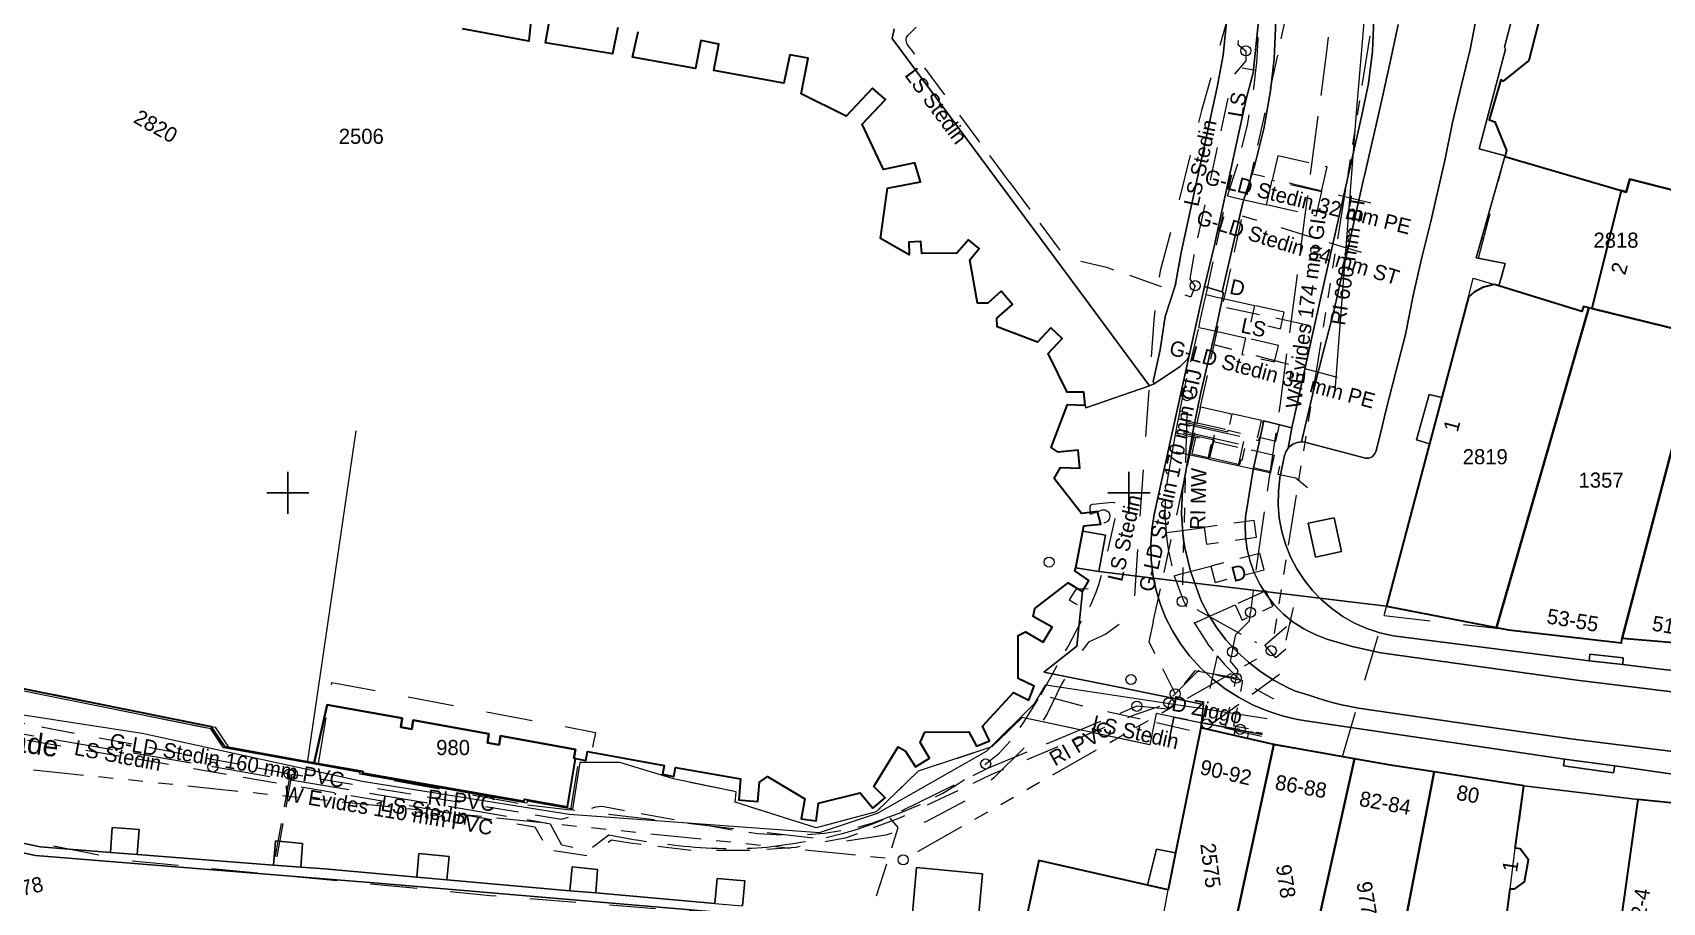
# Model space of a CAD drawing. Header units: metres. Extents: x 104718 to 105139, y 425172 to 425468.
# Drawn here: x 104884.8 to 104981.7, y 425275.6 to 425327.4 of the extents above; entities that cross this region are included whole.
import ezdxf
from ezdxf.enums import TextEntityAlignment as Align

# ---------------------------------------------------------------- set-up
doc = ezdxf.new("R2010")
doc.units = ezdxf.units.M
doc.header["$MEASUREMENT"] = 0
for name, pattern in [('IE-TERREINAFSCHEIDING_KUNSTMATIG-SO', [10, 4, 4, -2]), ('KG-PERCEEL-SO', [19, 5.5, -4, 5.5, -4]), ('KL-GAS_LD-SO', [13, 4, -2, 4, -3]), ('KL-LS-SO', [13, 4, -2, 4, -3]), ('KL-TELECOM-SO', [9, 7, -2]), ('KL-WATER-SO', [9.5, 7, -2.5]), ('RI-GWA-SO', [18.45, 6, -1.8, 1.75, -1.8, 1.75, -1.8, 1.75, -1.8])]:
    doc.linetypes.add(name, pattern=pattern)
for name, color, linetype, lineweight in [('B-OI-KL-DATA_MANTELBUIS-G', 90, 'Continuous', 18), ('B-OI-KL-DATA_TELECOM-G', 90, 'KL-TELECOM-SO', 18), ('B-OI-KL-DATA_TELECOM-T', 90, 'KL-TELECOM-SO', 18), ('B-OI-KL-ET_HULPSTUK-S', 10, 'Continuous', 18), ('B-OI-KL-ET_LS-G', 190, 'KL-LS-SO', 18), ('B-OI-KL-ET_LS-T', 190, 'KL-LS-SO', 18), ('B-OI-KL-GAS_HULPSTUK-S', 30, 'Continuous', 18), ('B-OI-KL-GAS_LD-G', 50, 'KL-GAS_LD-SO', 18), ('B-OI-KL-GAS_LD-T', 50, 'KL-GAS_LD-SO', 18), ('B-OI-KL-WATER_HULPSTUK-S', 170, 'Continuous', 18), ('B-OI-KL-WATER_TRANSPORTLEIDING-G', 170, 'KL-WATER-SO', 18), ('B-OI-KL-WATER_TRANSPORTLEIDING-T', 170, 'KL-WATER-SO', 18), ('B-OI-RI-GWA_RIOOLLEIDING-G', 30, 'RI-GWA-SO', 18), ('B-OI-RI-GWA_RIOOLLEIDING-T', 30, 'RI-GWA-SO', 18), ('B-OI-RI-GWA_RIOOLPUT-S', 30, 'Continuous', 18), ('B-XX-AL-COORDINAATPUNT-G', 7, 'Continuous', 25), ('B-XX-GK-KADEMUUR-G', 150, 'Continuous', 18), ('B-XX-GR-GROENVOORZIENING-G', 80, 'Continuous', 18), ('B-XX-IE-TERREINAFSCHEIDING_KUNSTMATIG_HEKWERK-G', 20, 'IE-TERREINAFSCHEIDING_KUNSTMATIG-SO', 18), ('B-XX-KG-GRENS_PERCEEL-G', 150, 'KG-PERCEEL-SO', 18), ('B-XX-KG-GRENS_PERCEEL-T', 150, 'KG-PERCEEL-SO', 18), ('B-XX-OG-BEBOUWING-G', 7, 'Continuous', 35), ('B-XX-OG-BEBOUWING_HUISNUMMER-T', 7, 'Continuous', 18), ('B-XX-OG-BEBOUWING_STRAATNAAM-T', 7, 'Continuous', 18), ('B-XX-OG-TERREIN_ERF-G', 7, 'Continuous', 18), ('B-XX-OG-WATER_RIVIER-G', 130, 'Continuous', 18), ('B-XX-VH-GESLOTENVERHARDING_BETON-G', 10, 'Continuous', 18), ('B-XX-VH-ONVERHARD_ZAND-G', 210, 'Continuous', 18), ('B-XX-VH-OPENVERHARDING-G', 90, 'Continuous', 18), ('B-XX-VH-OPENVERHARDING_BETONSTRAATSTEEN-G', 90, 'Continuous', 18), ('B-XX-VH-OPENVERHARDING_SIERBESTRATING-G', 90, 'Continuous', 18), ('B-XX-VH-OPENVERHARDING_STRAATBAKSTEEN-G', 90, 'Continuous', 18)]:
    doc.layers.add(name, color=color, linetype=linetype, lineweight=lineweight)

msp = doc.modelspace()

# ---------------------------------------------------------------- linework, layer by layer
at = {"layer": 'B-OI-KL-DATA_MANTELBUIS-G', "ltscale": 0.5, "flags": 128}
for points in [[(104962.25, 425306.06), (104962.83, 425313.58), (104963.52, 425322.6), (104964.98, 425339.75)], [(104904.04, 425303.68), (104901.14, 425283.93)], [(104834.35, 425294.46), (104834.8, 425294.37), (104861.5, 425290.3), (104891.33, 425285.71), (104904.42, 425282.84), (104916.73, 425280.89), (104931.6, 425279.8), (104935.04, 425280.94), (104941.52, 425284.64), (104944.41, 425287.49), (104945.06, 425288.57), (104954.51, 425287.14), (104958.22, 425286.58)], [(104901.14, 425283.93), (104896.18, 425284.82), (104895.42, 425285.95), (104883.51, 425288.35), (104882.26, 425287.42), (104881.69, 425287.53), (104881.67, 425287.41), (104878.03, 425288.01)], [(104952.67, 425286.65), (104951.61, 425286.87), (104951.23, 425285), (104943.65, 425286.64), (104941.85, 425284.88), (104937.47, 425283.44), (104934.98, 425281.02), (104931.4, 425280.07), (104926.59, 425281.6), (104926.64, 425282.22), (104922.92, 425282.98), (104919.73, 425283.96), (104917.36, 425283.95), (104916.91, 425281.18), (104914.22, 425281.65), (104914.2, 425281.54), (104904.39, 425283.24), (104904.27, 425283.26), (104904.29, 425283.37), (104901.14, 425283.93)], [(104952.67, 425286.65), (104952.37, 425285.18)], [(104952.67, 425286.65), (104956.3, 425285.94)], [(104956.3, 425285.94), (104956.23, 425285.57)], [(104956.3, 425285.94), (104957.92, 425285.63)]]:
    msp.add_lwpolyline(points, dxfattribs=at)
at = {"layer": 'B-OI-KL-DATA_TELECOM-G', "ltscale": 0.5, "flags": 128}
for points in [[(104956.34, 425317.55), (104958.18, 425317.13), (104958.52, 425318.59), (104961.44, 425317.92), (104961.78, 425319.38), (104958.85, 425320.05), (104958.52, 425318.59), (104961.44, 425317.92), (104961.11, 425316.46), (104958.18, 425317.13)], [(104955.07, 425311.68), (104957.47, 425311.14), (104957.24, 425310.16), (104959, 425309.76), (104959.22, 425310.74), (104957.47, 425311.14)], [(104954.64, 425309.73), (104956.93, 425309.21), (104956.71, 425308.23), (104958.66, 425307.79), (104958.88, 425308.76), (104956.93, 425309.21)], [(104953.42, 425304.29), (104954.05, 425304.15), (104954.27, 425305.12), (104956.02, 425304.72), (104955.8, 425303.75), (104954.05, 425304.15)], [(104953.42, 425304.29), (104953.37, 425304.09), (104957.71, 425303.11), (104957.75, 425303.3), (104958.73, 425303.08), (104958.95, 425304.05), (104957.97, 425304.28), (104957.75, 425303.3)], [(104953.42, 425304.29), (104953.39, 425304.19), (104955.88, 425303.63), (104955.9, 425303.72), (104957.65, 425303.32), (104957.87, 425304.3), (104956.12, 425304.7), (104955.9, 425303.72)], [(104953.26, 425303.45), (104953.3, 425303.65), (104956.93, 425302.82), (104956.89, 425302.63), (104958.64, 425302.23), (104958.42, 425301.25), (104956.67, 425301.65), (104956.89, 425302.63)], [(104953.26, 425303.45), (104953.28, 425303.55), (104955.06, 425303.15), (104955.04, 425303.05), (104956.79, 425302.65), (104956.57, 425301.67), (104954.81, 425302.07), (104955.04, 425303.05)], [(104953.26, 425303.45), (104953.96, 425303.29), (104953.74, 425302.32), (104954.72, 425302.1), (104954.94, 425303.07), (104953.96, 425303.29)], [(104952.37, 425285.18), (104952.67, 425286.65), (104951.61, 425286.87), (104951.23, 425285), (104943.65, 425286.64), (104941.85, 425284.88), (104937.47, 425283.44), (104934.98, 425281.02), (104931.4, 425280.07), (104926.59, 425281.6), (104926.64, 425282.22), (104922.92, 425282.98), (104919.73, 425283.96), (104917.36, 425283.95), (104916.91, 425281.18), (104914.22, 425281.65), (104914.2, 425281.54), (104904.39, 425283.24), (104904.27, 425283.26), (104904.29, 425283.37), (104901.14, 425283.93), (104896.18, 425284.82), (104895.42, 425285.95), (104883.51, 425288.35), (104882.26, 425287.42), (104881.69, 425287.53), (104881.67, 425287.41), (104878.03, 425288.01), (104872.58, 425288.91), (104872.56, 425288.83), (104872.4, 425288.85), (104866.81, 425289.69), (104862.54, 425290.34), (104861.27, 425290.53), (104856.67, 425291.22), (104854.92, 425291.48), (104853.98, 425291.63), (104853.99, 425291.74), (104850.35, 425292.29), (104840.88, 425293.67), (104834.58, 425294.58), (104824.37, 425296.79), (104810.28, 425299.71), (104809.41, 425297.06), (104808.08, 425293), (104807.62, 425293.13), (104800.55, 425295.08), (104798.04, 425295.78), (104797.83, 425294.82), (104797.6, 425294.87)], [(104952.7, 425297.7), (104954.47, 425297.94), (104954.61, 425296.95), (104957.58, 425297.36), (104957.44, 425298.35), (104954.47, 425297.94)], [(104953.17, 425295.2), (104954.87, 425295.64), (104955.12, 425294.67), (104958.03, 425295.42), (104957.78, 425296.39), (104954.87, 425295.64)], [(104954.35, 425292.46), (104956.31, 425293.34), (104956.72, 425292.43), (104958.55, 425293.25), (104958.14, 425294.17), (104956.31, 425293.34)], [(104959.32, 425290.7), (104958.72, 425290.18), (104958.07, 425290.94), (104959.59, 425292.24)], [(104959.62, 425292.27), (104959.59, 425292.24), (104959.61, 425292.22)], [(104952.37, 425285.18), (104952.67, 425286.65), (104956.3, 425285.94), (104957.92, 425285.63)], [(104952.37, 425285.18), (104952.67, 425286.65), (104956.3, 425285.94), (104957.92, 425285.63)], [(104952.37, 425285.18), (104952.67, 425286.65), (104956.3, 425285.94), (104957.92, 425285.63)], [(104952.37, 425285.18), (104952.67, 425286.65), (104956.3, 425285.94), (104957.92, 425285.63)], [(104952.37, 425285.18), (104952.67, 425286.65), (104956.3, 425285.94), (104957.92, 425285.63)], [(104952.37, 425285.18), (104952.67, 425286.65), (104956.3, 425285.94), (104957.92, 425285.63)], [(104952.37, 425285.18), (104952.67, 425286.65), (104956.3, 425285.94), (104957.92, 425285.63)], [(104952.37, 425285.18), (104952.67, 425286.65), (104956.3, 425285.94), (104957.92, 425285.63)], [(104952.37, 425285.18), (104952.67, 425286.65), (104956.3, 425285.94), (104957.92, 425285.63)], [(104952.37, 425285.18), (104952.67, 425286.65), (104956.3, 425285.94), (104957.92, 425285.63)], [(104952.37, 425285.18), (104952.67, 425286.65), (104956.3, 425285.94), (104957.92, 425285.63)], [(104952.37, 425285.18), (104952.67, 425286.65), (104956.3, 425285.94), (104957.92, 425285.63)], [(104952.37, 425285.18), (104952.67, 425286.65), (104956.3, 425285.94), (104957.92, 425285.63)], [(104952.37, 425285.18), (104952.67, 425286.65), (104956.3, 425285.94), (104957.92, 425285.63)], [(104952.37, 425285.18), (104952.67, 425286.65), (104956.3, 425285.94), (104957.92, 425285.63)], [(104952.37, 425285.18), (104952.67, 425286.65), (104956.3, 425285.94), (104957.92, 425285.63)], [(104952.37, 425285.18), (104952.67, 425286.65), (104956.3, 425285.94), (104957.92, 425285.63)], [(104952.37, 425285.18), (104952.67, 425286.65), (104956.3, 425285.94), (104956.23, 425285.57)], [(104952.37, 425285.18), (104952.67, 425286.65), (104956.3, 425285.94), (104957.92, 425285.63)], [(104952.37, 425285.18), (104952.67, 425286.65), (104956.3, 425285.94), (104957.92, 425285.63)], [(104952.37, 425285.18), (104952.67, 425286.65), (104956.3, 425285.94), (104957.92, 425285.63)], [(104952.37, 425285.18), (104952.67, 425286.65), (104956.3, 425285.94), (104957.92, 425285.63)], [(104952.37, 425285.18), (104952.67, 425286.65), (104956.3, 425285.94), (104957.92, 425285.63)], [(104952.37, 425285.18), (104952.67, 425286.65), (104956.3, 425285.94), (104957.92, 425285.63)], [(104952.37, 425285.18), (104952.67, 425286.65), (104956.3, 425285.94), (104957.92, 425285.63)], [(104952.37, 425285.18), (104952.67, 425286.65), (104956.3, 425285.94), (104957.92, 425285.63)], [(104952.37, 425285.18), (104952.67, 425286.65), (104956.3, 425285.94), (104957.92, 425285.63)], [(104952.37, 425285.18), (104952.67, 425286.65), (104956.3, 425285.94), (104957.92, 425285.63)], [(104957.92, 425285.63), (104956.3, 425285.94), (104952.67, 425286.65), (104952.37, 425285.18)]]:
    msp.add_lwpolyline(points, dxfattribs=at)
at = {"layer": 'B-OI-KL-ET_HULPSTUK-S'}
for centre in [(104956.95, 425326.29), (104953.93, 425312.32), (104954.62, 425286.25), (104956.61, 425285.93), (104900.08, 425283.27), (104900.27, 425283.24), (104941.48, 425283.87)]:
    msp.add_circle(centre, 0.3, dxfattribs=at)
at = {"layer": 'B-OI-KL-ET_LS-G', "ltscale": 0.5, "flags": 128}
for points in [[(104957.54, 425325.11), (104957.59, 425325.57), (104957.62, 425325.89), (104957.67, 425327), (104957.72, 425328.11), (104957.67, 425330.34), (104957.6, 425331.25), (104957.21, 425332.73), (104956.68, 425334.2), (104956, 425335.62), (104955.2, 425336.97), (104954.25, 425338.24), (104954.02, 425338.52), (104952.93, 425339.68), (104951.74, 425340.71), (104950.47, 425341.62), (104949.1, 425342.42), (104948.98, 425342.48)], [(104952.11, 425338.67), (104952.65, 425337.9), (104953.16, 425337.3), (104954.26, 425335.86), (104955.3, 425334.09), (104955.57, 425333.52), (104956.08, 425332.16), (104956.25, 425331.55), (104956.54, 425330.11), (104956.6, 425327.97), (104956.47, 425326.66), (104956.95, 425326.29)], [(104942.92, 425318.45), (104941.55, 425320.3), (104936.82, 425326.69), (104936.77, 425326.81), (104936.75, 425326.94), (104936.78, 425327.08), (104936.85, 425327.21), (104937.48, 425327.83), (104937.55, 425327.98), (104937.57, 425328.13), (104935.68, 425331.57), (104935.6, 425331.65), (104935.5, 425331.69), (104935.39, 425331.68), (104935.29, 425331.63), (104934.46, 425331.11), (104934.39, 425331.09), (104934.32, 425331.1), (104934.26, 425331.14), (104934.21, 425331.2), (104933.59, 425331.95), (104933.5, 425332.01), (104933.4, 425332.03), (104932.73, 425331.78), (104931.35, 425333.5), (104928.22, 425330.34)], [(104956.95, 425326.29), (104956.95, 425325.68)], [(104953.93, 425312.32), (104953.63, 425312.7), (104953.88, 425314.15), (104956.17, 425324.76), (104956.95, 425325.68)], [(104957.54, 425325.11), (104956.72, 425325.26)], [(104955.85, 425317.66), (104956.51, 425319.71), (104957.04, 425321.86), (104957.42, 425324.05), (104957.54, 425325.11)], [(104942.92, 425318.45), (104946.22, 425313.99), (104948.66, 425313.42), (104953.68, 425311.66)], [(104954.58, 425311.79), (104955.8, 425317.51), (104955.85, 425317.66)], [(104955.85, 425317.66), (104956.34, 425317.55)], [(104953.93, 425312.32), (104953.68, 425311.66)], [(104954.47, 425311.29), (104954.58, 425311.79)], [(104954.58, 425311.79), (104955.07, 425311.68)], [(104954.15, 425309.84), (104954.26, 425310.32), (104954.47, 425311.29)], [(104960.69, 425309.96), (104954.47, 425311.29)], [(104953.02, 425304.86), (104953.29, 425306.19), (104954.15, 425309.84)], [(104954.15, 425309.84), (104954.64, 425309.73)], [(104953.02, 425304.86), (104952.93, 425304.4)], [(104953.49, 425304.75), (104953.02, 425304.86)], [(104952.93, 425304.4), (104952.85, 425304.01), (104952.77, 425303.57)], [(104952.93, 425304.4), (104953.42, 425304.29)], [(104952.77, 425303.57), (104952.57, 425302.47)], [(104953.26, 425303.45), (104952.77, 425303.57)], [(104955.07, 425303.44), (104954.75, 425302)], [(104956.8, 425303.05), (104956.49, 425301.62)], [(104952.57, 425302.47), (104952.19, 425300.28), (104952.13, 425298.73), (104952.21, 425297.63)], [(104954.75, 425302), (104952.57, 425302.47)], [(104954.75, 425302), (104956.49, 425301.62)], [(104956.49, 425301.62), (104958.84, 425301.11)], [(104958.94, 425301.58), (104958.84, 425301.11)], [(104958.84, 425301.11), (104959.92, 425300.88), (104961.08, 425299.92)], [(104947.72, 425298.72), (104947.7, 425299.18), (104947.75, 425299.28), (104947.85, 425299.33), (104948.99, 425299.45), (104949.11, 425299.43), (104949.22, 425299.36), (104949.29, 425299.25), (104949.31, 425299.12), (104948.57, 425295.87), (104948.18, 425294.52), (104948.02, 425294.06), (104947.72, 425293.32), (104947.53, 425292.99)], [(104947.72, 425298.72), (104948.42, 425298.99), (104948.59, 425298.98), (104948.74, 425298.89), (104948.84, 425298.76), (104948.87, 425298.59), (104948.83, 425298.43), (104948.73, 425298.3), (104948.58, 425298.22), (104948.41, 425298.21)], [(104952.21, 425297.63), (104952.7, 425297.7)], [(104952.21, 425297.63), (104952.24, 425297.22), (104952.34, 425296.53), (104952.69, 425295.07)], [(104952.69, 425295.07), (104953.17, 425295.2)], [(104947.57, 425294.29), (104946.86, 425294.27), (104946.78, 425294.16), (104946.45, 425293.64), (104947.53, 425292.99)], [(104952.69, 425295.07), (104953.22, 425293.61), (104953.89, 425292.25)], [(104959.35, 425291.23), (104959.93, 425293.91)], [(104944.75, 425287.99), (104945.45, 425289.22), (104945.81, 425289.88), (104946.38, 425290.86), (104947.14, 425292.31), (104947.53, 425292.99)], [(104953.89, 425292.25), (104954.35, 425292.46)], [(104953.89, 425292.25), (104954.73, 425290.94), (104955.25, 425290.31)], [(104955.25, 425290.31), (104954.18, 425285.58)], [(104955.25, 425290.31), (104955.69, 425289.76), (104956.68, 425288.78), (104958.6, 425287.75)], [(104958.94, 425289.19), (104954.21, 425285.72), (104946.95, 425287.38), (104944.75, 425287.99)], [(104941.48, 425283.87), (104942.29, 425284.51), (104943.02, 425285.33), (104943.75, 425286.35), (104944.75, 425287.99)], [(104900.08, 425283.27), (104880.02, 425287.07)], [(104954.62, 425286.25), (104955.76, 425286.07), (104956.61, 425285.93), (104957.34, 425285.81), (104957.61, 425285.77), (104957.94, 425285.71)], [(104957.05, 425285.38), (104957.13, 425285.79), (104957.34, 425285.79), (104957.34, 425285.81)], [(104935.75, 425280.72), (104936.6, 425281.04), (104937.35, 425281.35), (104938.17, 425281.73), (104938.93, 425282.14), (104939.68, 425282.58), (104940.59, 425283.19), (104941.48, 425283.87)], [(104900.08, 425283.27), (104900.12, 425283.21), (104899.26, 425278.5), (104899.17, 425278.02), (104899.22, 425277.96)], [(104900.27, 425283.24), (104900.21, 425283.2), (104899.27, 425278), (104899.22, 425277.96)], [(104935.75, 425280.72), (104935.36, 425280.56), (104934.63, 425280.31), (104933.33, 425279.95), (104931.89, 425279.74), (104930.78, 425279.65), (104929.47, 425279.62), (104927.93, 425279.72), (104926.82, 425279.86), (104918.68, 425281.33), (104918.48, 425281.32), (104918.28, 425281.29), (104918.1, 425281.25), (104917.93, 425281.18), (104917.47, 425280.9), (104916.24, 425280.57), (104900.27, 425283.24)], [(104935, 425276.02), (104936.28, 425280.1), (104935.75, 425280.72)]]:
    msp.add_lwpolyline(points, dxfattribs=at)
at = {"layer": 'B-OI-KL-GAS_HULPSTUK-S'}
msp.add_circle((104952.75, 425288.04), 0.3, dxfattribs=at)
at = {"layer": 'B-OI-KL-GAS_LD-G', "ltscale": 0.5, "flags": 128}
for points in [[(104951.44, 425292.33), (104955.06, 425308.81), (104955.4, 425310.35), (104955.71, 425311.77), (104956.02, 425313.17), (104956.3, 425314.44), (104956.74, 425316.46), (104957.29, 425318.98), (104957.5, 425319.94), (104960.11, 425331.79), (104960.28, 425332.59), (104962.36, 425342.04), (104962.51, 425342.72)], [(104964.37, 425317.22), (104957.29, 425318.98)], [(104963.82, 425314.29), (104956.74, 425316.46)], [(104962.4, 425306.86), (104955.06, 425308.81)], [(104811.48, 425296.89), (104812.84, 425296.63), (104814.41, 425297.33), (104832.89, 425293.88), (104833.56, 425294.16), (104834.74, 425293.94), (104835.25, 425293.44), (104837.11, 425293.09), (104838.32, 425292.87), (104840.73, 425292.42), (104849.15, 425290.9), (104849.75, 425290.79), (104853.41, 425290.14), (104854.76, 425289.9), (104856.12, 425289.65), (104857.32, 425289.44), (104857.93, 425289.33), (104862.04, 425288.72), (104863.07, 425288.57), (104865.27, 425288.24), (104869.24, 425287.65), (104870.34, 425287.49), (104872.78, 425287.13), (104872.81, 425287.12), (104872.9, 425287.11), (104874.87, 425286.82), (104877.59, 425286.42), (104878.31, 425286.31), (104879.92, 425286.07), (104912.57, 425280.49), (104914.67, 425280.13), (104915.45, 425278.77), (104917.81, 425278.43), (104919.24, 425279.35), (104920.34, 425279.17), (104924.07, 425278.74), (104927.8, 425278.74), (104930.21, 425278.93), (104933.22, 425279.5), (104936.37, 425280.67), (104939.12, 425281.95), (104941.8, 425283.25), (104950.36, 425286.81), (104952.09, 425287.39), (104952.75, 425288.04)], [(104951.44, 425292.33), (104951.18, 425291.13), (104952.75, 425288.04)], [(104952.75, 425288.04), (104954.13, 425289.42), (104955.44, 425289.12)], [(104955.44, 425289.12), (104956.75, 425288.83), (104956.22, 425286.13), (104957.26, 425285.95), (104957.78, 425285.87), (104957.98, 425285.83)]]:
    msp.add_lwpolyline(points, dxfattribs=at)
at = {"layer": 'B-OI-KL-WATER_HULPSTUK-S'}
for centre in [(104945.25, 425295.88), (104957.22, 425292.89), (104956.15, 425290.54), (104950.12, 425288.89), (104956.38, 425288.97), (104950.47, 425287.3), (104952.36, 425287.51), (104895.54, 425283.69)]:
    msp.add_circle(centre, 0.3, dxfattribs=at)
at = {"layer": 'B-OI-KL-WATER_TRANSPORTLEIDING-G', "ltscale": 0.5, "flags": 128}
for points in [[(104964.49, 425341.1), (104963.8, 425338.07), (104963.42, 425336.62), (104963.36, 425336.28), (104962.06, 425328.75), (104961.74, 425326.25), (104960.5, 425316.82), (104958.98, 425305.32), (104957.45, 425294.77), (104957.22, 425292.89)], [(104956.15, 425290.54), (104956.2, 425290.81), (104956.35, 425291.58), (104957.16, 425292.39), (104957.22, 425292.89)], [(104956.38, 425288.97), (104955.15, 425289.19), (104955.01, 425289.22), (104953.92, 425289.41), (104952.61, 425287.8), (104952.37, 425287.51), (104952.37, 425287.5), (104952.28, 425287.13), (104950.47, 425287.3), (104941.59, 425283.59), (104936.02, 425280.84), (104935.93, 425280.8), (104935.74, 425280.7), (104935.49, 425280.58), (104935.19, 425280.46), (104934.89, 425280.34), (104934.58, 425280.23), (104934.27, 425280.13), (104933.96, 425280.02), (104933.65, 425279.92), (104933.34, 425279.83), (104933.03, 425279.74), (104932.71, 425279.66), (104932.39, 425279.58), (104932.08, 425279.5), (104931.76, 425279.43), (104931.44, 425279.36), (104931.11, 425279.31), (104930.79, 425279.25), (104930.47, 425279.2), (104930.18, 425279.14), (104929.9, 425279.1), (104929.61, 425279.05), (104929.33, 425279.01), (104929.04, 425278.98), (104928.75, 425278.94), (104928.47, 425278.91), (104928.18, 425278.89), (104927.89, 425278.87), (104927.6, 425278.85), (104927.31, 425278.84), (104927.02, 425278.83), (104926.73, 425278.82), (104926.45, 425278.82), (104926.16, 425278.82), (104925.87, 425278.83), (104925.53, 425278.84), (104925.2, 425278.85), (104924.87, 425278.87), (104924.53, 425278.89), (104924.2, 425278.91), (104923.86, 425278.94), (104923.53, 425278.97), (104923.2, 425279), (104922.86, 425279.04), (104922.53, 425279.08), (104922.2, 425279.12), (104921.87, 425279.16), (104921.54, 425279.21), (104921.2, 425279.26), (104920.87, 425279.31), (104920.54, 425279.36), (104919.07, 425279.64), (104917.88, 425278.73), (104916.28, 425279.03), (104915.62, 425280.28), (104914.09, 425280.57), (104898.13, 425283.24), (104895.54, 425283.69), (104881.28, 425286.15), (104876.88, 425286.81), (104870.26, 425287.8), (104869.03, 425287.98), (104862.95, 425288.89), (104856.93, 425289.79), (104854.14, 425290.21), (104852.23, 425290.63), (104850.8, 425290.95), (104850.6, 425290.99), (104849.36, 425291.27)], [(104956.38, 425288.97), (104956.49, 425289.43), (104956.03, 425289.98), (104956.15, 425290.54)], [(104957.87, 425285.5), (104957.69, 425285.54), (104956.6, 425285.79), (104956.41, 425285.83), (104956.31, 425285.86), (104955.71, 425286), (104956.38, 425288.97)]]:
    msp.add_lwpolyline(points, dxfattribs=at)
at = {"layer": 'B-OI-RI-GWA_RIOOLLEIDING-G', "ltscale": 0.5, "flags": 128}
for points in [[(104965.78, 425336.29), (104958.62, 425291.6)], [(104953.43, 425304.78), (104953.18, 425294.53)], [(104954.04, 425293.05), (104957.58, 425291.09)], [(104937.45, 425278.66), (104957.59, 425290.12)], [(104884.87, 425283.52), (104935.59, 425278.27)]]:
    msp.add_lwpolyline(points, dxfattribs=at)
at = {"layer": 'B-OI-RI-GWA_RIOOLPUT-S'}
for centre in [(104953.45, 425305.78), (104953.16, 425293.53), (104958.46, 425290.61), (104936.58, 425278.17)]:
    msp.add_circle(centre, 0.3, dxfattribs=at)
at = {"layer": 'B-XX-AL-COORDINAATPUNT-G', "ltscale": 0.5, "flags": 128}
for points in [[(104900, 425298.75), (104900, 425301.25)], [(104950, 425298.75), (104950, 425301.25)], [(104898.75, 425300), (104901.25, 425300)], [(104948.75, 425300), (104951.25, 425300)]]:
    msp.add_lwpolyline(points, dxfattribs=at)
at = {"layer": 'B-XX-GK-KADEMUUR-G', "ltscale": 0.5}
for points in [[(104851.899, 425285.534), (104884.996, 425278.429), (104905.346, 425276.788), (104934.144, 425274.314)], [(104925.379, 425275.568), (104918.306, 425276.195), (104916.767, 425276.331), (104909.445, 425276.98), (104907.656, 425277.139), (104902.169, 425277.625), (104900.768, 425277.733), (104899.152, 425277.858), (104891.041, 425278.486), (104889.444, 425278.61), (104885.269, 425278.933), (104882.093, 425279.618)]]:
    msp.add_lwpolyline(points, dxfattribs=at)
at = {"layer": 'B-XX-GR-GROENVOORZIENING-G', "ltscale": 0.5}
msp.add_lwpolyline([(104936.039, 425327.595), (104935.914, 425327.03), (104947.349, 425311.602), (104951.226, 425306.367), (104951.503, 425306.478), (104951.446, 425306.62), (104951.846, 425308.511), (104952.153, 425310.481), (104952.751, 425312.309), (104953.096, 425314.302), (104955.235, 425324.128), (104955.604, 425326.032), (104955.8, 425328.002)], dxfattribs=at)
at = {"layer": 'B-XX-IE-TERREINAFSCHEIDING_KUNSTMATIG_HEKWERK-G', "ltscale": 0.5, "flags": 128}
for points in [[(104917.251, 425354.136), (104926.25, 425350.081), (104928.038, 425349.321), (104931.646, 425347.714), (104933.02, 425346.793), (104935.347, 425346.077), (104938.9, 425344.462), (104944.285, 425342.111), (104947.825, 425340.525), (104949.536, 425339.576), (104949.95, 425339.288), (104951.076, 425338.374), (104951.443, 425338.027), (104952.422, 425336.956), (104953.593, 425335.415), (104954.587, 425333.717), (104954.828, 425333.205), (104955.316, 425331.905), (104955.47, 425331.365), (104955.742, 425330.003), (104955.776, 425329.582), (104955.8, 425328.002), (104955.604, 425326.032), (104955.235, 425324.128), (104953.096, 425314.302), (104952.751, 425312.309), (104952.153, 425310.481), (104951.846, 425308.511), (104951.446, 425306.62)], [(104972.348, 425320.01), (104970.647, 425313.983), (104972.37, 425313.638), (104971.988, 425312.306)]]:
    msp.add_lwpolyline(points, dxfattribs=at)
at = {"layer": 'B-XX-KG-GRENS_PERCEEL-G', "ltscale": 0.5, "flags": 128}
for points in [[(104852.163, 425332.006), (104852.36, 425333.089), (104846.957, 425334.24), (104848.052, 425339.321), (104853.31, 425338.262), (104854.075, 425342.396), (104894.37, 425364.047), (104895.449, 425369.921), (104914.527, 425357.252), (104956.374, 425338.678), (104958.097, 425335.972), (104956.128, 425329.207), (104954.311, 425322.734), (104952.84, 425316.888), (104951.846, 425313.21), (104951.473, 425310.275), (104950.285, 425293.415), (104950.047, 425292.861), (104949.493, 425292.227), (104948.621, 425291.594), (104947.592, 425291.119), (104946.879, 425290.169), (104946.008, 425288.665), (104945.136, 425286.845), (104943.869, 425284.945), (104941.968, 425283.045), (104940.305, 425281.699), (104937.929, 425280.433), (104935.552, 425279.641), (104933.018, 425279.245), (104916.796, 425281.135)], [(104977.563, 425338.955), (104976.183, 425333.757), (104975.856, 425333.85), (104973.777, 425325.713), (104972.245, 425324.478), (104972.097, 425324.569), (104971.417, 425322.194), (104971.744, 425322.071), (104972.441, 425320.367), (104972.348, 425320.01)], [(104970.777, 425313.957), (104972.348, 425320.01)], [(104972.348, 425320.01), (104979.552, 425317.888)], [(104979.552, 425317.888), (104979.778, 425318.652), (104983.579, 425317.69)], [(104971.988, 425312.306), (104972.37, 425313.638), (104970.777, 425313.957)], [(104970.176, 425311.636), (104970.47, 425312.772)], [(104970.47, 425312.772), (104971.988, 425312.306)], [(104965.164, 425292.706), (104970.176, 425311.636)], [(104971.988, 425312.306), (104976.926, 425310.791), (104977.019, 425311.088), (104977.339, 425311.009)], [(104977.339, 425311.009), (104971.838, 425291.939)], [(104984.053, 425309.361), (104977.339, 425311.009)], [(104979.314, 425291.352), (104984.053, 425309.361)], [(104806.641, 425283.499), (104808.24, 425290.634), (104809.368, 425290.354), (104809.648, 425291.453), (104809.41, 425291.515), (104809.925, 425293.849), (104812.351, 425294.759), (104831.847, 425289.935), (104856.638, 425284.312), (104879.848, 425280.27), (104890.222, 425278.162), (104912.024, 425276.053), (104934.144, 425274.314), (104935.358, 425274.213), (104935.189, 425272.732), (104943.29, 425271.896)], [(104962.686, 425284.305), (104965.164, 425292.706)], [(104965.164, 425292.706), (104971.838, 425291.939)], [(104971.838, 425291.939), (104979.282, 425291.084), (104979.314, 425291.352)], [(104979.314, 425291.352), (104984.048, 425290.954)], [(104881.668, 425287.86), (104882.472, 425287.657), (104883.672, 425288.508), (104895.676, 425286.06), (104896.468, 425284.861), (104901.814, 425283.892)], [(104901.814, 425283.892), (104902.617, 425288.719), (104918.294, 425285.748), (104918.022, 425284.457), (104917.927, 425283.952), (104917.274, 425284.108), (104916.796, 425281.135)], [(104952.33, 425276.388), (104954.276, 425286.015), (104958.605, 425285.025)], [(104955.308, 425269.586), (104958.605, 425285.025)], [(104958.605, 425285.025), (104958.643, 425285.017), (104962.686, 425284.305)], [(104901.814, 425283.892), (104904.492, 425283.407), (104904.49, 425283.229), (104914.268, 425281.429)], [(104960.055, 425269.101), (104963.396, 425284.18)], [(104962.686, 425284.305), (104963.396, 425284.18)], [(104963.396, 425284.18), (104965.657, 425283.782), (104968.139, 425283.397)], [(104965.142, 425267.79), (104965.573, 425270.026), (104968.139, 425283.397)], [(104968.139, 425283.397), (104973.476, 425282.569), (104972.961, 425278.853)], [(104978.069, 425266.114), (104980.256, 425281.754), (104986.087, 425281.157)], [(104914.268, 425281.429), (104916.796, 425281.135)], [(104972.668, 425276.444), (104972.961, 425278.853)], [(104943.29, 425271.896), (104944.636, 425278.135), (104952.33, 425276.388)], [(104952.005, 425274.665), (104952.33, 425276.388)], [(104971.224, 425265.282), (104972.668, 425276.444)]]:
    msp.add_lwpolyline(points, dxfattribs=at)
at = {"layer": 'B-XX-OG-BEBOUWING-G', "ltscale": 0.5}
for points in [[(104982.487, 425338.664), (104977.827, 425340.052), (104977.563, 425338.955), (104977.071, 425337.102), (104977.035, 425336.965), (104976.183, 425333.757), (104975.856, 425333.85), (104973.777, 425325.713), (104972.245, 425324.478), (104972.097, 425324.569), (104971.417, 425322.194), (104971.744, 425322.071), (104972.441, 425320.367), (104972.357, 425320.045), (104972.348, 425320.01), (104979.264, 425317.973), (104979.552, 425317.888), (104979.778, 425318.652), (104983.579, 425317.69)], [(104914.49, 425328.474), (104914.325, 425326.868), (104910.372, 425327.594)], [(104919.604, 425327.677), (104919.289, 425326.102), (104915.306, 425326.769), (104915.59, 425328.314)], [(104883.549, 425288.496), (104895.439, 425286.102), (104896.242, 425284.909), (104896.463, 425284.869), (104901.555, 425283.941), (104902.329, 425287.388), (104906.801, 425286.586), (104906.706, 425286.055), (104907.361, 425285.938), (104907.456, 425286.468), (104911.952, 425285.661), (104911.857, 425285.131), (104912.55, 425285.006), (104912.646, 425285.537), (104917.098, 425284.738), (104917.002, 425284.207), (104917.097, 425284.19), (104917.717, 425284.078), (104917.813, 425284.609), (104922.369, 425283.784), (104922.348, 425283.666), (104922.273, 425283.253), (104922.942, 425283.132), (104923.038, 425283.663), (104926.907, 425282.991), (104926.799, 425281.735), (104926.959, 425281.722), (104927.937, 425281.638), (104928.036, 425282.79), (104928.519, 425283.127), (104930.738, 425281.794), (104930.517, 425280.605), (104931.409, 425280.477), (104931.54, 425281.547), (104934.017, 425282.147), (104934.782, 425281.245), (104935.503, 425281.863), (104934.825, 425282.525), (104936.279, 425284.892), (104936.694, 425284.65), (104937.309, 425283.691), (104938.148, 425284.218), (104937.592, 425285.147), (104937.867, 425285.769), (104940.487, 425285.772), (104940.925, 425284.933), (104941.702, 425285.253), (104941.295, 425286.121), (104943.132, 425288.126), (104944.05, 425287.67), (104944.357, 425288.501), (104943.408, 425288.957), (104943.405, 425291.518), (104943.854, 425291.722), (104944.89, 425291.115), (104945.435, 425292.003), (104944.31, 425292.64), (104944.405, 425293.115), (104946.386, 425294.643), (104947.244, 425294.128), (104947.608, 425294.779), (104946.78, 425295.354), (104946.846, 425295.528), (104947.259, 425297.722), (104947.314, 425298.028), (104948.328, 425298.137), (104948.127, 425298.883), (104947.173, 425298.774), (104945.557, 425300.845), (104945.921, 425301.497), (104947.082, 425301.455), (104946.974, 425302.528), (104945.782, 425302.421), (104945.368, 425302.693), (104946.347, 425305.244), (104947.389, 425305.203), (104947.308, 425305.978), (104946.325, 425305.989), (104945.188, 425308.293), (104946.031, 425309.178), (104945.353, 425309.81), (104944.57, 425308.955), (104942.167, 425309.873), (104942.143, 425310.38), (104943.075, 425311.204), (104942.398, 425311.985), (104941.616, 425311.278), (104940.991, 425311.285), (104940.541, 425313.85), (104941.084, 425314.53), (104940.464, 425315.042), (104939.771, 425314.246), (104937.687, 425314.238), (104937.635, 425314.953), (104936.92, 425314.901), (104936.942, 425314.156), (104935.225, 425315.127), (104935.643, 425318.13), (104937.612, 425318.496), (104937.267, 425319.631), (104935.416, 425319.234), (104934.134, 425321.927), (104935.519, 425323.402), (104934.752, 425324.065), (104933.186, 425322.413), (104930.52, 425323.722), (104930.93, 425325.861), (104929.83, 425326.051), (104929.485, 425324.358), (104925.324, 425325.116), (104925.608, 425326.691), (104924.539, 425326.911), (104924.223, 425325.246), (104920.478, 425325.911), (104920.822, 425327.426)]]:
    msp.add_lwpolyline(points, dxfattribs=at)
for points in [[(104986.197, 425317.513), (104983.732, 425318.105), (104983.579, 425317.69), (104979.778, 425318.652), (104979.552, 425317.888), (104979.264, 425317.973), (104977.524, 425310.964), (104984.053, 425309.361), (104984.481, 425310.991)], [(104977.339, 425311.009), (104977.019, 425311.088), (104976.926, 425310.791), (104971.988, 425312.306), (104971.702, 425312.394), (104971.082, 425312.237), (104970.519, 425311.931), (104970.176, 425311.636), (104968.595, 425305.664), (104967.864, 425302.906), (104965.309, 425293.255), (104971.854, 425291.993)], [(104984.053, 425309.361), (104977.524, 425310.964), (104977.339, 425311.009), (104971.854, 425291.993), (104972.563, 425291.856), (104979.282, 425291.084), (104979.304, 425291.264), (104979.314, 425291.352)], [(104979.314, 425291.352), (104984.048, 425290.954), (104987.985, 425306.887), (104988.757, 425310.105), (104986.187, 425310.784), (104986.14, 425310.59), (104984.481, 425310.991), (104984.053, 425309.361)], [(104901.555, 425283.941), (104904.429, 425283.443), (104904.41, 425283.335), (104914.037, 425281.666), (104914.056, 425281.774), (104914.271, 425281.737), (104916.627, 425281.329), (104917.097, 425284.19), (104917.002, 425284.207), (104917.098, 425284.738), (104912.646, 425285.537), (104912.55, 425285.006), (104911.857, 425285.131), (104911.952, 425285.661), (104907.456, 425286.468), (104907.361, 425285.938), (104906.706, 425286.055), (104906.801, 425286.586), (104902.329, 425287.388)], [(104943.391, 425272.365), (104943.37, 425272.265), (104943.29, 425271.896), (104944.479, 425271.705), (104944.542, 425271.973), (104946.474, 425271.684), (104946.442, 425271.476), (104951.231, 425270.95), (104955.547, 425270.786), (104958.605, 425285.026), (104954.276, 425286.015), (104952.774, 425278.586), (104952.33, 425276.388), (104951.105, 425276.666), (104944.636, 425278.135)], [(104963.396, 425284.18), (104958.605, 425285.026), (104955.547, 425270.786), (104955.329, 425269.634), (104955.202, 425269.182), (104960.02, 425268.625), (104960.055, 425269.101)], [(104968.139, 425283.397), (104965.657, 425283.782), (104963.396, 425284.18), (104960.055, 425269.101), (104961.155, 425268.941), (104961.207, 425269.49), (104961.348, 425270.338), (104965.479, 425269.521), (104965.573, 425270.026)], [(104965.573, 425270.026), (104966.881, 425269.745), (104966.975, 425270.25), (104968.996, 425269.901), (104968.611, 425267.225), (104971.437, 425266.928), (104971.52, 425267.567), (104972.668, 425276.444), (104972.936, 425276.441), (104973.506, 425276.852), (104973.757, 425278.159), (104973.258, 425278.82), (104972.961, 425278.853), (104973.476, 425282.569), (104968.139, 425283.397)], [(104986.087, 425281.156), (104980.256, 425281.754), (104978.138, 425266.605), (104978.069, 425266.114), (104983.19, 425265.216)]]:
    msp.add_lwpolyline(points, close=True, dxfattribs=at)
at = {"layer": 'B-XX-OG-TERREIN_ERF-G', "ltscale": 0.5}
msp.add_lwpolyline([(104979.264, 425317.973), (104972.348, 425320.01), (104970.647, 425313.983), (104972.37, 425313.638), (104971.988, 425312.306), (104976.926, 425310.791), (104977.019, 425311.088), (104977.339, 425311.009), (104977.524, 425310.964)], close=True, dxfattribs=at)
at = {"layer": 'B-XX-OG-WATER_RIVIER-G', "ltscale": 0.5}
msp.add_lwpolyline([(104934.144, 425274.314), (104905.346, 425276.788), (104884.996, 425278.429), (104851.899, 425285.534)], dxfattribs=at)
at = {"layer": 'B-XX-VH-GESLOTENVERHARDING_BETON-G', "ltscale": 0.5}
for points in [[(104975.856, 425333.85), (104975.866, 425333.89), (104974.478, 425334.256), (104972.923, 425328.431), (104972.808, 425328.333), (104972.315, 425326.5), (104972.382, 425326.38), (104970.82, 425320.452), (104972.357, 425320.045), (104972.441, 425320.367), (104971.744, 425322.071), (104971.417, 425322.194), (104972.097, 425324.569), (104972.245, 425324.478), (104973.777, 425325.713)], [(104968.595, 425305.664), (104967.843, 425305.846), (104967.099, 425303.143), (104967.864, 425302.906)], [(104960.657, 425298.184), (104961.084, 425296.169), (104962.629, 425296.5), (104962.202, 425298.515)], [(104947.259, 425297.722), (104946.846, 425295.528), (104948.202, 425295.327), (104948.604, 425297.47)]]:
    msp.add_lwpolyline(points, close=True, dxfattribs=at)
at = {"layer": 'B-XX-VH-ONVERHARD_ZAND-G', "ltscale": 0.5}
for points in [[(104891.156, 425279.978), (104889.558, 425280.083), (104889.444, 425278.61), (104891.041, 425278.486)], [(104900.876, 425279.134), (104899.263, 425279.289), (104899.152, 425277.858), (104900.768, 425277.733)], [(104909.579, 425278.374), (104907.791, 425278.546), (104907.656, 425277.139), (104909.445, 425276.98)], [(104918.398, 425277.595), (104916.893, 425277.752), (104916.767, 425276.331), (104918.306, 425276.195)], [(104941.284, 425277.335), (104937.364, 425277.703), (104937.083, 425274.531), (104938.731, 425274.385), (104938.717, 425274.085), (104940.978, 425273.885)], [(104927.156, 425276.915), (104925.511, 425277.054), (104925.379, 425275.568), (104927.024, 425275.422)]]:
    msp.add_lwpolyline(points, close=True, dxfattribs=at)
at = {"layer": 'B-XX-VH-OPENVERHARDING-G', "ltscale": 0.5}
for points in [[(104955.8, 425328.002), (104955.604, 425326.032), (104955.235, 425324.128), (104953.096, 425314.302), (104952.751, 425312.309), (104952.153, 425310.481), (104951.846, 425308.511), (104951.446, 425306.62), (104951.503, 425306.478), (104953.04, 425307.516), (104953.461, 425307.935), (104953.583, 425308.168), (104954.491, 425312.274), (104955.066, 425314.656), (104956.371, 425320.689), (104956.99, 425323.485), (104957.386, 425324.98), (104957.708, 425328.052)], [(104970.786, 425328.938), (104970.309, 425326.474), (104970.287, 425326.36), (104969.772, 425324.261), (104969.223, 425322.023), (104968.77, 425319.767), (104968.264, 425317.523), (104967.938, 425316.134), (104967.389, 425313.916), (104966.901, 425311.729), (104966.436, 425309.421), (104965.865, 425307.202), (104965.266, 425304.871), (104964.969, 425303.608), (104964.676, 425302.441), (104964.603, 425302.288), (104964.454, 425302.14), (104964.261, 425302.058), (104964.051, 425302.052), (104960.46, 425303.011), (104960.264, 425303.03), (104959.999, 425303.001), (104959.734, 425302.893), (104959.508, 425302.717), (104959.467, 425302.66), (104959.34, 425302.485), (104959.24, 425302.211), (104958.974, 425300.88), (104958.88, 425300.086), (104958.866, 425299.286), (104958.932, 425298.489), (104959.077, 425297.703), (104959.3, 425296.935), (104959.598, 425296.193), (104959.969, 425295.485), (104960.409, 425294.817), (104960.913, 425294.197), (104961.354, 425293.732), (104965.309, 425293.255), (104967.864, 425302.906), (104967.099, 425303.143), (104967.843, 425305.846), (104968.595, 425305.664), (104970.176, 425311.636), (104970.519, 425311.931), (104971.082, 425312.237), (104971.702, 425312.394), (104971.988, 425312.306), (104972.37, 425313.638), (104970.647, 425313.983), (104972.348, 425320.01), (104972.357, 425320.045), (104970.82, 425320.452), (104972.382, 425326.38), (104972.315, 425326.5), (104972.808, 425328.333)], [(104965.996, 425327.848), (104965.522, 425325.613), (104965.024, 425323.369), (104964.508, 425321.118), (104963.995, 425318.878), (104963.922, 425318.553), (104963.541, 425316.865), (104963.183, 425315.28), (104962.693, 425313.108), (104962.18, 425310.808), (104961.61, 425308.583), (104961.012, 425306.249), (104960.264, 425303.03), (104960.46, 425303.011), (104964.051, 425302.052), (104964.261, 425302.058), (104964.454, 425302.14), (104964.603, 425302.288), (104964.676, 425302.441), (104964.969, 425303.608), (104965.266, 425304.871), (104965.865, 425307.202), (104966.436, 425309.421), (104966.901, 425311.729), (104967.389, 425313.916), (104967.938, 425316.134), (104968.264, 425317.523), (104968.77, 425319.767), (104969.223, 425322.023), (104969.772, 425324.261), (104970.287, 425326.36), (104970.309, 425326.474), (104970.786, 425328.938)], [(104982.751, 425283.202), (104978.875, 425283.753), (104978.806, 425283.333), (104975.827, 425283.758), (104975.883, 425284.163), (104970.145, 425284.999), (104960.517, 425286.428), (104960.025, 425286.511), (104959.108, 425286.729), (104958.213, 425287.023), (104957.346, 425287.393), (104956.514, 425287.834), (104955.722, 425288.345), (104954.976, 425288.921), (104954.281, 425289.558), (104953.598, 425290.306), (104953.058, 425291.021), (104952.584, 425291.78), (104952.18, 425292.579), (104951.848, 425293.411), (104951.593, 425294.269), (104951.458, 425294.93), (104950.813, 425295.009), (104948.202, 425295.327), (104946.846, 425295.528), (104946.78, 425295.354), (104947.608, 425294.779), (104947.244, 425294.128), (104946.901, 425290.883), (104944.929, 425289.325), (104949.395, 425288.446), (104954.428, 425287.406), (104954.276, 425286.015), (104958.605, 425285.026), (104963.396, 425284.18), (104965.657, 425283.782), (104968.139, 425283.397), (104973.476, 425282.569), (104980.256, 425281.754), (104986.087, 425281.156)], [(104943.391, 425272.365), (104944.636, 425278.135), (104951.105, 425276.666), (104951.64, 425278.807), (104952.774, 425278.586), (104954.276, 425286.015), (104954.428, 425287.406), (104949.395, 425288.446), (104944.929, 425289.325), (104946.901, 425290.883), (104947.244, 425294.128), (104946.386, 425294.643), (104944.405, 425293.115), (104944.31, 425292.64), (104945.435, 425292.003), (104944.89, 425291.115), (104943.854, 425291.722), (104943.405, 425291.518), (104943.408, 425288.957), (104944.357, 425288.501), (104944.05, 425287.67), (104943.132, 425288.126), (104941.295, 425286.121), (104941.702, 425285.253), (104940.925, 425284.933), (104940.487, 425285.772), (104937.867, 425285.769), (104937.592, 425285.147), (104938.148, 425284.218), (104937.309, 425283.691), (104936.694, 425284.65), (104936.279, 425284.892), (104934.825, 425282.525), (104935.503, 425281.863), (104934.782, 425281.245), (104934.017, 425282.147), (104931.54, 425281.547), (104931.409, 425280.477), (104930.517, 425280.605), (104930.738, 425281.794), (104928.519, 425283.127), (104928.036, 425282.79), (104927.937, 425281.638), (104926.959, 425281.722), (104926.799, 425281.735), (104926.907, 425282.991), (104923.038, 425283.663), (104922.942, 425283.132), (104922.273, 425283.253), (104922.348, 425283.666), (104922.369, 425283.784), (104917.813, 425284.609), (104917.717, 425284.078), (104917.097, 425284.19), (104916.627, 425281.329), (104914.271, 425281.737), (104914.056, 425281.774), (104914.037, 425281.666), (104904.41, 425283.335), (104904.429, 425283.443), (104901.555, 425283.941), (104896.463, 425284.869), (104896.242, 425284.909), (104895.439, 425286.102), (104883.549, 425288.496)], [(104986.02, 425284.152), (104976.412, 425285.351), (104970.725, 425286.149), (104963.638, 425287.189), (104963.139, 425287.283), (104962.642, 425287.392), (104962.149, 425287.514), (104961.66, 425287.65), (104961.175, 425287.801), (104960.694, 425287.965), (104959.9, 425288.208), (104959.466, 425288.393), (104958.634, 425288.834), (104957.842, 425289.345), (104957.096, 425289.921), (104956.402, 425290.558), (104955.764, 425291.252), (104955.178, 425292.02), (104954.704, 425292.78), (104954.3, 425293.579), (104953.91, 425294.631), (104951.458, 425294.93), (104951.593, 425294.269), (104951.848, 425293.411), (104952.18, 425292.579), (104952.584, 425291.78), (104953.058, 425291.021), (104953.598, 425290.306), (104954.281, 425289.558), (104954.976, 425288.921), (104955.722, 425288.345), (104956.514, 425287.834), (104957.346, 425287.393), (104958.213, 425287.023), (104959.108, 425286.729), (104960.025, 425286.511), (104960.517, 425286.428), (104970.145, 425284.999), (104975.883, 425284.163), (104978.875, 425283.753), (104982.751, 425283.202)], [(104992.339, 425286.938), (104976.63, 425288.846), (104964.962, 425290.487), (104963.259, 425290.853), (104961.758, 425291.298), (104961.059, 425291.564), (104960.392, 425291.904), (104959.765, 425292.312), (104959.186, 425292.785), (104958.66, 425293.318), (104958.194, 425293.903), (104958.049, 425294.131), (104953.91, 425294.631), (104954.3, 425293.579), (104954.704, 425292.78), (104955.178, 425292.02), (104955.764, 425291.252), (104956.402, 425290.558), (104957.096, 425289.921), (104957.842, 425289.345), (104958.634, 425288.834), (104959.466, 425288.393), (104959.9, 425288.208), (104960.694, 425287.965), (104961.175, 425287.801), (104961.66, 425287.65), (104962.149, 425287.514), (104962.642, 425287.392), (104963.139, 425287.283), (104963.638, 425287.189), (104970.725, 425286.149), (104976.412, 425285.351), (104986.02, 425284.152)], [(104984.548, 425289.205), (104981.604, 425289.514), (104979.36, 425289.78), (104977.352, 425290.008), (104965.697, 425291.5), (104964.907, 425291.675), (104964.143, 425291.925), (104963.407, 425292.25), (104962.708, 425292.647), (104962.051, 425293.111), (104961.443, 425293.638), (104961.354, 425293.732), (104958.049, 425294.131), (104958.194, 425293.903), (104958.66, 425293.318), (104959.186, 425292.785), (104959.765, 425292.312), (104960.392, 425291.904), (104961.059, 425291.564), (104961.758, 425291.298), (104963.259, 425290.853), (104964.962, 425290.487), (104976.63, 425288.846), (104992.339, 425286.938)], [(104984.048, 425290.954), (104979.314, 425291.352), (104979.304, 425291.264), (104979.282, 425291.084), (104972.563, 425291.856), (104971.854, 425291.993), (104965.309, 425293.255), (104961.354, 425293.732), (104961.443, 425293.638), (104962.051, 425293.111), (104962.708, 425292.647), (104963.407, 425292.25), (104964.143, 425291.925), (104964.907, 425291.675), (104965.697, 425291.5), (104977.352, 425290.008), (104977.386, 425290.408), (104979.368, 425290.179), (104979.36, 425289.78), (104981.604, 425289.514), (104984.548, 425289.205)], [(104882.093, 425279.618), (104885.269, 425278.933), (104889.444, 425278.61), (104889.558, 425280.083), (104891.156, 425279.978), (104891.041, 425278.486), (104899.152, 425277.858), (104899.263, 425279.289), (104900.876, 425279.134), (104900.768, 425277.733), (104902.169, 425277.625), (104907.656, 425277.139), (104907.791, 425278.546), (104909.579, 425278.374), (104909.445, 425276.98), (104916.767, 425276.331), (104916.893, 425277.752), (104918.398, 425277.595), (104918.306, 425276.195), (104925.379, 425275.568), (104925.511, 425277.054), (104927.156, 425276.915), (104927.024, 425275.422)], [(104937.083, 425274.531), (104937.364, 425277.703), (104941.284, 425277.335), (104940.978, 425273.885)]]:
    msp.add_lwpolyline(points, dxfattribs=at)
for points in [[(104954.27, 425305.974), (104955.237, 425310.097), (104955.621, 425311.89), (104955.545, 425311.956), (104954.491, 425312.274), (104953.583, 425308.168), (104951.496, 425298.708), (104951.356, 425297.824), (104951.296, 425296.931), (104951.315, 425296.036), (104951.414, 425295.146), (104951.458, 425294.93), (104953.91, 425294.631), (104953.654, 425295.34), (104953.324, 425296.722), (104953.23, 425297.332), (104953.126, 425298.75), (104953.183, 425300.17), (104953.83, 425303.823)], [(104953.583, 425308.168), (104953.461, 425307.935), (104953.04, 425307.516), (104951.503, 425306.478), (104951.226, 425306.367), (104947.428, 425305.059), (104947.389, 425305.203), (104946.347, 425305.244), (104945.368, 425302.693), (104945.782, 425302.421), (104946.974, 425302.528), (104947.082, 425301.455), (104945.921, 425301.497), (104945.557, 425300.845), (104947.173, 425298.774), (104948.127, 425298.883), (104948.328, 425298.137), (104947.314, 425298.028), (104947.259, 425297.722), (104948.604, 425297.47), (104948.202, 425295.327), (104950.813, 425295.009), (104951.458, 425294.93), (104951.414, 425295.146), (104951.315, 425296.036), (104951.296, 425296.931), (104951.356, 425297.824), (104951.496, 425298.708)], [(104959.467, 425302.66), (104959.689, 425303.859), (104958.023, 425304.272), (104957.387, 425301.374), (104956.921, 425298.561), (104956.897, 425298.122), (104956.92, 425297.375), (104957.023, 425296.634), (104957.204, 425295.908), (104957.462, 425295.205), (104957.793, 425294.535), (104958.049, 425294.131), (104961.354, 425293.732), (104960.913, 425294.197), (104960.409, 425294.817), (104959.969, 425295.485), (104959.598, 425296.193), (104959.3, 425296.935), (104959.077, 425297.703), (104958.932, 425298.489), (104958.866, 425299.286), (104958.88, 425300.086), (104958.974, 425300.88), (104959.24, 425302.211), (104959.34, 425302.485)], [(104960.657, 425298.184), (104962.202, 425298.515), (104962.629, 425296.5), (104961.084, 425296.169)], [(104979.368, 425290.179), (104977.386, 425290.408), (104977.352, 425290.008), (104979.36, 425289.78)], [(104975.883, 425284.163), (104975.827, 425283.758), (104978.806, 425283.333), (104978.875, 425283.753)], [(104980.256, 425281.754), (104973.476, 425282.569), (104972.961, 425278.853), (104973.258, 425278.82), (104973.757, 425278.159), (104973.506, 425276.852), (104972.936, 425276.441), (104972.668, 425276.444), (104971.52, 425267.567), (104977.219, 425266.738), (104978.138, 425266.605)]]:
    msp.add_lwpolyline(points, close=True, dxfattribs=at)
at = {"layer": 'B-XX-VH-OPENVERHARDING_BETONSTRAATSTEEN-G', "ltscale": 0.5}
for points in [[(104910.372, 425327.594), (104914.325, 425326.868), (104914.49, 425328.474)], [(104915.59, 425328.314), (104915.306, 425326.769), (104919.289, 425326.102), (104919.604, 425327.677)], [(104920.822, 425327.426), (104920.478, 425325.911), (104924.223, 425325.246), (104924.539, 425326.911), (104925.608, 425326.691), (104925.324, 425325.116), (104929.485, 425324.358), (104929.83, 425326.051), (104930.93, 425325.861), (104930.52, 425323.722), (104933.186, 425322.413), (104934.752, 425324.065), (104935.519, 425323.402), (104934.134, 425321.927), (104935.416, 425319.234), (104937.267, 425319.631), (104937.612, 425318.496), (104935.643, 425318.13), (104935.225, 425315.127), (104936.942, 425314.156), (104936.92, 425314.901), (104937.635, 425314.953), (104937.687, 425314.238), (104939.771, 425314.246), (104940.464, 425315.042), (104941.084, 425314.53), (104940.541, 425313.85), (104940.991, 425311.285), (104941.616, 425311.278), (104942.398, 425311.985), (104943.075, 425311.204), (104942.143, 425310.38), (104942.167, 425309.873), (104944.57, 425308.955), (104945.353, 425309.81), (104946.031, 425309.178), (104945.188, 425308.293), (104946.325, 425305.989), (104947.308, 425305.978), (104947.389, 425305.203), (104947.428, 425305.059), (104951.226, 425306.367), (104947.349, 425311.602), (104935.914, 425327.03), (104936.039, 425327.595)]]:
    msp.add_lwpolyline(points, dxfattribs=at)
msp.add_lwpolyline([(104952.774, 425278.586), (104951.64, 425278.807), (104951.105, 425276.666), (104952.33, 425276.388)], close=True, dxfattribs=at)
at = {"layer": 'B-XX-VH-OPENVERHARDING_SIERBESTRATING-G', "ltscale": 0.5}
msp.add_lwpolyline([(104958.722, 425328.099), (104958.621, 425325.811), (104958.414, 425323.91), (104958.021, 425321.654), (104957.471, 425319.431), (104956.767, 425317.252), (104955.545, 425311.956), (104955.621, 425311.89), (104955.237, 425310.097), (104954.27, 425305.974), (104953.83, 425303.823), (104953.183, 425300.17), (104953.126, 425298.75), (104953.23, 425297.332), (104953.324, 425296.722), (104953.654, 425295.34), (104953.91, 425294.631), (104958.049, 425294.131), (104957.793, 425294.535), (104957.462, 425295.205), (104957.204, 425295.908), (104957.023, 425296.634), (104956.92, 425297.375), (104956.897, 425298.122), (104956.921, 425298.561), (104957.387, 425301.374), (104958.023, 425304.272), (104959.689, 425303.859), (104961.115, 425310.316), (104963.843, 425322.459), (104964.239, 425324.346), (104964.478, 425326.26), (104964.557, 425328.188)], dxfattribs=at)
at = {"layer": 'B-XX-VH-OPENVERHARDING_STRAATBAKSTEEN-G', "ltscale": 0.5}
for points in [[(104957.708, 425328.052), (104957.386, 425324.98), (104956.99, 425323.485), (104956.371, 425320.689), (104955.066, 425314.656), (104954.491, 425312.274), (104955.545, 425311.956), (104956.767, 425317.252), (104957.471, 425319.431), (104958.021, 425321.654), (104958.414, 425323.91), (104958.621, 425325.811), (104958.722, 425328.099)], [(104964.557, 425328.188), (104964.478, 425326.26), (104964.239, 425324.346), (104963.843, 425322.459), (104961.115, 425310.316), (104959.689, 425303.859), (104959.467, 425302.66), (104959.508, 425302.717), (104959.734, 425302.893), (104959.999, 425303.001), (104960.264, 425303.03), (104961.012, 425306.249), (104961.61, 425308.583), (104962.18, 425310.808), (104962.693, 425313.108), (104963.183, 425315.28), (104963.541, 425316.865), (104963.922, 425318.553), (104963.995, 425318.878), (104964.508, 425321.118), (104965.024, 425323.369), (104965.522, 425325.613), (104965.996, 425327.848)]]:
    msp.add_lwpolyline(points, dxfattribs=at)

# ---------------------------------------------------------------- texts
at = {"layer": 'B-OI-KL-DATA_TELECOM-T'}
for s, rotation, p in [('D', 347.31962, (104956.448, 425312.2)), ('D', 14.45243, (104956.527, 425295.231)), ('D Ziggo', 348.9331, (104954.64, 425287.09))]:
    msp.add_text(s, height=0.9, rotation=rotation, dxfattribs=at).set_placement(p, align=Align.MIDDLE_CENTER)
at = {"layer": 'B-OI-KL-ET_LS-T'}
for s, rotation, p in [('LS Stedin', -53.49045, (104938.534, 425323.013)), ('LS', 80.15628, (104956.432, 425323.093)), ('LS Stedin', 77.82045, (104954.233, 425319.626)), ('LS', -12.06959, (104957.411, 425309.833)), ('LS Stedin', 77.17288, (104949.73, 425297.315)), ('LS Stedin', -12.87929, (104950.399, 425285.76)), ('LS Stedin', -10.72654, (104889.899, 425284.374)), ('LS Stedin', -9.49141, (104908.121, 425281.106))]:
    msp.add_text(s, height=0.9, rotation=rotation, dxfattribs=at).set_placement(p, align=Align.MIDDLE_CENTER)
at = {"layer": 'B-OI-KL-GAS_LD-T'}
for s, rotation, p in [('G-LD Stedin 32 mm PE', -13.96005, (104960.635, 425317.314)), ('G-LD Stedin 34 mm ST', -17.04015, (104960.043, 425314.601)), ('G-LD Stedin 32 mm PE', -14.87796, (104958.522, 425307.052)), ('G-LD Stedin 170 mm GIJ', 77.61115, (104952.459, 425300.744)), ('G-LD Stedin 160 mm PVC', 350.30165, (104896.381, 425284.078))]:
    msp.add_text(s, height=0.9, rotation=rotation, dxfattribs=at).set_placement(p, align=Align.MIDDLE_CENTER)
at = {"layer": 'B-OI-KL-WATER_TRANSPORTLEIDING-T'}
for s, rotation, p in [('W Evides 174 mm GIJ', 82.47064, (104960.543, 425310.964)), ('W Evides 110 mm PVC', -9.49725, (104905.976, 425281.106))]:
    msp.add_text(s, height=0.9, rotation=rotation, dxfattribs=at).set_placement(p, align=Align.MIDDLE_CENTER)
at = {"layer": 'B-OI-RI-GWA_RIOOLLEIDING-T'}
for s, rotation, p in [('RI 600 mm BT', 80.89772, (104963, 425313.817)), ('RI MW', 88.60282, (104954.115, 425299.635)), ('RI PVC', 29.64061, (104947.119, 425285.094)), ('RI PVC', 354.09039, (104910.313, 425281.701))]:
    msp.add_text(s, height=0.9, rotation=rotation, dxfattribs=at).set_placement(p, align=Align.MIDDLE_CENTER)
at = {"layer": 'B-XX-KG-GRENS_PERCEEL-T'}
for s, rotation, p in [('2820', 331.1, (104892.148, 425321.808)), ('2575', 277.1, (104954.848, 425277.833)), ('978', 278.6, (104959.326, 425276.887)), ('2278', 13.5, (104884.124, 425276.449)), ('977', 279.5, (104964.133, 425275.88))]:
    msp.add_text(s, height=0.9, rotation=rotation, dxfattribs=at).set_placement(p, align=Align.MIDDLE_CENTER)
for s, p in [('2506', (104904.363, 425321.207)), ('2818', (104978.951, 425315.028)), ('2819', (104971.18, 425302.146)), ('1357', (104978.064, 425300.755)), ('980', (104909.82, 425284.848))]:
    msp.add_text(s, height=0.9, dxfattribs=at).set_placement(p, align=Align.MIDDLE_CENTER)
at = {"layer": 'B-XX-OG-BEBOUWING_HUISNUMMER-T'}
for s, rotation, p in [('2', 74.6, (104979.146, 425313.347)), ('1', 75.2, (104969.189, 425304)), ('53-55', 350.4, (104976.385, 425292.422)), ('51', 350.1, (104981.776, 425292.144)), ('90-92', 347.1, (104955.759, 425283.368)), ('86-88', 350, (104960.226, 425282.535)), ('80', 349.8, (104970.152, 425282.073)), ('82-84', 349.5, (104965.23, 425281.55)), ('1', 81, (104972.669, 425277.793)), ('2-4', 81, (104980.405, 425275.599))]:
    msp.add_text(s, height=0.9, rotation=rotation, dxfattribs=at).set_placement(p, align=Align.MIDDLE_CENTER)
at = {"layer": 'B-XX-OG-BEBOUWING_STRAATNAAM-T'}
msp.add_text('Pottenkade', height=1.25, rotation=352.2, dxfattribs=at).set_placement((104882.17, 425285.464), align=Align.MIDDLE_CENTER)

doc.saveas('drawing.dxf')
